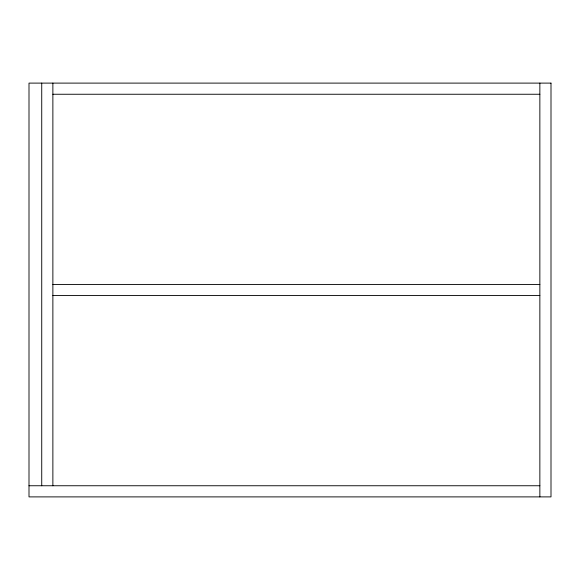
<?xml version="1.0" encoding="UTF-8"?>
<svg xmlns="http://www.w3.org/2000/svg" width="580" height="580" viewBox="0 0 580 580"><rect width="100%" height="100%" fill="white"/><g stroke="black" fill="none" stroke-linecap="round" stroke-linejoin="round"><path stroke-width="0.87" d="M52.874 94.25L539.857 94.25M52.874 284.432L539.857 284.432M52.874 295.568L539.857 295.568M29 485.75L539.857 485.75M539.857 83.107L539.857 496.893M52.874 83.107L52.874 485.75M41.731 83.107L41.731 485.75M551 83.107L29 83.107L29 496.893L551 496.893L551 83.107"/></g></svg>
